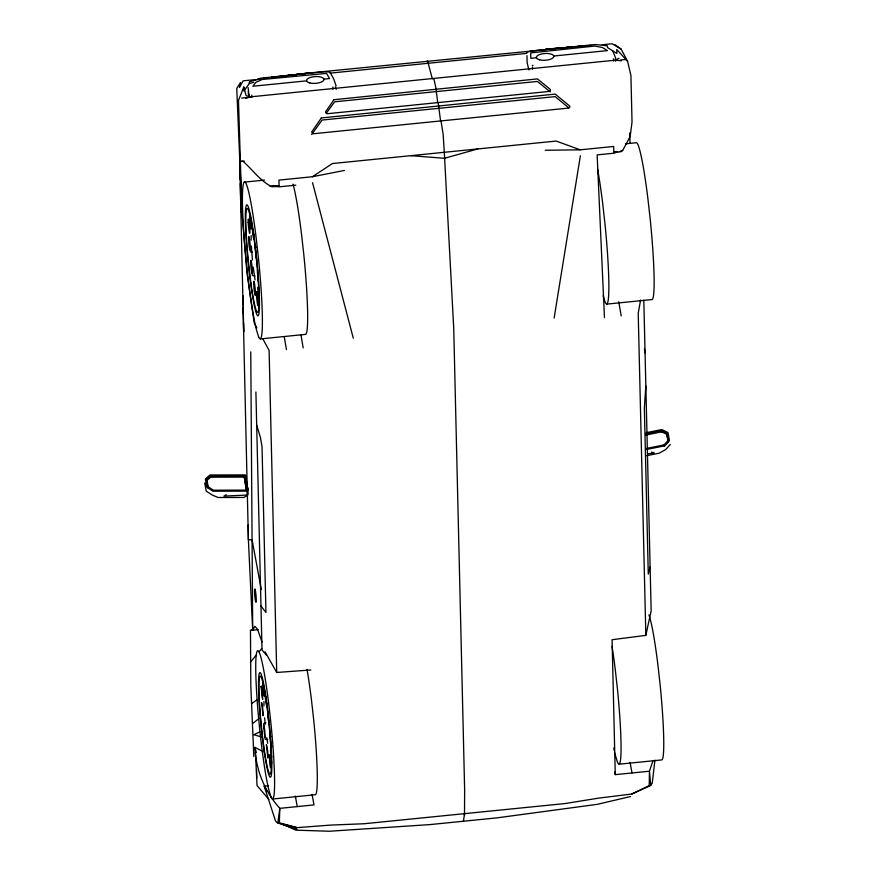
<?xml version="1.0" encoding="UTF-8"?>
<svg xmlns="http://www.w3.org/2000/svg" width="875" height="875" viewBox="0 0 875 875"><rect width="100%" height="100%" fill="white"/><g stroke="black" fill="none" stroke-linecap="round" stroke-linejoin="round"><path stroke-width="1.31" d="M253.827 756.536L250.819 685.913L250.469 630.405L252.864 629.88L254.866 626.325L257.48 629.158L262.008 641.966M464.505 815.533L464.636 789.775L453.72 328.114L444.303 152.305L443.144 134.192L441 120.914M464.516 813.652L463.433 821.231M271.644 746.189L271.491 747.337L270.944 745.741M645.837 386.061L644.35 408.067L648.277 574.077L650.114 566.869M654.927 760.145L652.258 783.081L650.967 784.919M269.62 724.347C268.308 723.45 267.673 714.941 268.166 711.583M615.158 44.822L621.141 49.142L627.616 61.381L630.93 75.589L632.023 122.095L630.175 136.445L622.661 150.489L620.178 151.189M206.839 479.434L206.642 480.659L210.602 477.192L210.798 475.967L244.081 475.891L246.695 490.131L213.412 490.208L208.184 486.773L206.839 479.434L210.798 475.967M208.184 486.773L207.987 487.998L206.861 481.884M246.269 490.066L244.081 475.891M248.095 492.428L247.68 495.031L243.961 497.448L218.17 497.503L212.352 495.119L206.205 491.072L204.717 482.956M554.148 318.019L580.366 155.816M640.587 300.016L638.214 313.316L645.837 635.381L612.084 639.702L615.267 774.638L649.447 771.203L653.023 760.517M645.837 635.381L651.153 610.827L643.814 300.256M621.458 60.78L615.289 60.189L250.688 96.83L246.094 95.681L243.797 87.008L238.47 100.483L242.003 213.259L247.034 273.525L254.177 322.591M250.469 630.405L252.864 629.88M311.642 134.52L322.088 120.05L555.155 96.633L568.717 107.756M326.2 113.4L334.666 101.806L537.414 81.441L550.233 91.919M259.503 78.958L260.925 78.641L249.32 81.823L249.353 83.497L243.895 90.978L243.797 87.008M250.348 662.244L256.462 654.905M259.087 651.755L261.712 648.605M646.822 448.361L664.048 444.927L667.986 440.562L666.641 433.234L661.434 430.686L645.531 433.858M665.875 444.369L668.238 441.744M670.283 444.434L665.645 449.564L659.28 453.184L646.439 455.733M622.694 150.391L620.955 151.736L613.834 152.458L613.692 146.464L580.223 149.822L545.245 150.259M252.941 723.231L259.295 718.386M251.705 703.522L257.217 699.727M244.3 161.109L240.22 161.514L242.878 161.153C252.602 169.695 260.105 180.928 271.972 186.812L279.092 186.091L278.95 180.097L312.419 176.739L332.456 163.538L556.161 141.061L580.223 149.822M226.231 494.736L223.934 496.125L247.68 495.031L246.794 486.959M615.289 60.189L619.062 58.209M631.816 794.008L649.228 785.63L649.447 771.203L650.77 785.477L631.816 794.008L598.358 798.175L564.933 803.567L364.087 823.747L330.564 825.092L297.073 827.641L277.802 822.948L279.825 808.347C264.742 791.634 255.784 769.836 254.92 747.348L263.386 751.734M259.875 731.839L253.783 734.727L261.428 736.947M263.637 723.581L265.858 722.75M617.652 151.998L613.878 153.202L597.133 154.886L604.461 317.636M257.436 79.22L260.925 78.127L324.352 71.75L329.766 72.034L333.627 78.673L336.131 85.936M426.738 61.359L427.623 61.097L432.305 78.805M245.798 98.284L250.688 96.83M477.783 148.936L444.445 158.298L410.834 155.662M526.903 52.227L531.847 50.903L595.273 44.527L599.178 44.877M249.353 83.497L253.783 82.37M630.612 796.523L597.242 804.344L496.902 817.873L429.953 824.6L329.448 831.25L295.87 830.156L282.723 824.173L296.767 829.445L276.883 822.511L275.505 820.947L264.173 786.078L268.133 785.827M613.834 152.458L616.372 151.867M646.242 432.688L661.861 429.57L667.986 432.556L669.473 440.672L664.847 445.802L646.614 449.433M645.783 435.039L661.686 431.867L666.892 434.416M312.419 176.739L344.4 170.439M647.588 453.917L654.161 452.889L651.602 452.047M264.841 78.291L268.844 77.798M271.502 77.47L309.63 72.953L572.742 46.977M264.928 78.302L267.63 77.984M271.698 77.492L277.113 76.847M279.825 76.519L309.63 72.953L271.742 77.372M263.627 78.323L267.684 77.853M241.675 98.077L247.395 97.486M330.017 73.15L526.848 53.364M306.611 80.85L252.886 86.242L255.872 82.338L262.238 79.483L326.55 73.402L329.547 78.542L323.903 79.111M536.452 57.75L530.808 58.319L530.709 52.883L594.803 46.058L602.427 47.512L607.469 50.619L553.744 56.011M244.464 182.12L264.425 180.108M625.516 143.828L636.169 142.756A78.816 6.234 84.3 0 1 647.948 199.095L650.223 219.319A78.816 6.234 84.3 0 1 652.116 299.556L606.878 304.106M295.859 185.15L279.125 186.834L269.675 185.959M260.411 338.92L305.648 334.37A78.816 6.234 84.3 0 0 303.756 254.133L301.481 233.909A78.816 6.234 84.3 0 0 293.016 184.144M310.811 669.977L276.719 672.47L265.059 651.831M272.716 799.006L315.394 794.719A74.353 5.873 84.3 0 0 313.611 719.02L311.467 699.934A74.353 5.873 84.3 0 0 307.016 669.495M619.183 764.192L661.861 759.905A74.353 5.873 84.3 0 0 660.067 684.206L657.934 665.12A74.353 5.873 84.3 0 0 648.889 614.873M255.861 79.581L243.119 80.839L239.466 87.489L240.516 82.469L236.753 88.473L242.003 213.259M620.364 60.014L626.084 59.445M240.209 179.528L239.673 159.097L248.391 539.82L252.7 630.186L258.005 629.672M572.195 46.998L545.617 49.23L572.644 47.053M574.853 46.769L581.492 46.211M584.15 45.992L590.789 45.434M575.345 46.845L582.094 46.298M586.152 45.97L590.198 45.642L586.184 45.938M575.433 46.769L580.803 46.353M210.602 477.192L243.884 477.116M248.303 491.127L212.975 491.203L206.828 487.167L205.341 479.052L210 474.983L245.328 474.895L247.155 484.881M272.311 185.938L279.092 186.091M532.361 65.33L532.973 65.384M250.316 251.825L252.284 252.142M252.328 275.527L254.986 275.953M265.092 739.2L267.608 739.605M432.994 78.509L433.88 78.75L435.827 87.478L437.708 102.419M297.073 827.641L279.344 822.795L279.825 808.347L313.994 804.912L312.058 794.369M621.141 49.142L612.183 43.75L600.086 44.997L607.414 45.839L607.458 47.512L616.864 53.495L616.766 49.525L627.616 61.381M266.394 655.08L262.008 649.928L255.905 391.978M268.887 799.466L257.042 785.564L255.456 752.522L256.298 752.445L254.92 747.348M260.969 605.97L265.945 612.5L262.019 446.491L260.378 437.27L256.692 425.173M612.697 50.947L615.573 57.816L615.65 61.217M254.286 323.17L256.856 327.906M262.664 338.559L269.106 350.405L276.719 672.47M264.173 786.078L266.558 790.978M262.938 682.456C261.767 687.98 266.087 710.183 263.145 683.342M335.377 86.909L336.208 89.338M603.159 295.805L605.03 301.908A78.816 6.234 84.3 0 0 604.975 223.869L602.711 203.634A78.816 6.234 84.3 0 0 597.559 168.962M265.617 692.53C263.966 688.756 266.7 711.648 266.798 703.062M248.15 87.587L249.091 96.862M271.655 763.394L270.517 750.247L271.72 757.159M312.561 182.733L353.292 338.209M528.894 69.978L527.122 62.639L526.991 55.628M661.434 430.686L661.686 431.867M664.048 444.927L664.3 446.108M247.472 486.992L248.095 490.087M261.297 589.564L252.066 539.744L248.391 539.82L248.205 524.967M666.641 433.234L667.986 440.562M630.077 762.409L632.013 772.953M614.786 772.002L615.267 774.638M247.614 487.375L248.073 489.88M295.323 796.053L297.259 806.597M618.778 301.733L621.206 315.952M300.989 334.983L303.188 347.911M284.244 336.667L286.453 349.595M270.845 736.859L270.069 733.95L270.714 744.428M255.052 279.891L253.236 267.203M266.787 737.734L267.663 743.312M438.167 102.583L440.573 120.936M644.459 348.841L645.05 352.877M266.273 696.533L266.47 698.272M252.448 259.984L251.355 246.05M264.6 717.741L265.212 724.533M629.716 132.923L630.055 143.445M240.308 183.619L241.052 212.22M613.594 58.778L613.648 61.042M532.47 66.927L532.525 69.191M332.883 86.986L332.938 89.25M251.759 95.134L251.814 97.398M249.342 94.62L249.397 96.884M248.325 91.142L248.412 94.544M256.594 770.088L256.736 778.225M243.545 322.602L243.666 331.723L243.184 307.125L243.228 312.988M242.922 295.608L243.02 304.97M250.764 351.87L252.7 630.186M263.944 701.553L263.955 705.884M251.114 235.616L251.114 240.209M614.797 752.981A74.353 5.873 84.3 0 0 615.311 755.147L617.444 762.114A74.353 5.873 84.3 0 0 617.389 688.494L615.245 669.408A74.353 5.873 84.3 0 0 612.041 646.395M614.272 750.586A74.353 5.873 84.3 0 1 613.736 747.983M253.958 233.986A7.153 0.569 84.3 0 1 253.356 237.453A7.153 0.569 84.3 0 1 252.394 225.477M256.725 260.061A7.153 0.569 84.3 0 1 255.62 252.777A7.153 0.569 84.3 0 1 255.445 246.345M255.588 246.258A7.153 0.569 84.3 0 1 255.981 247.494M258.53 282.45A7.153 0.569 84.3 0 1 257.534 273.973A7.153 0.569 84.3 0 1 257.764 270.058M259.459 301.47A7.153 0.569 84.3 0 1 258.18 294.153A7.153 0.569 84.3 0 1 258.07 287.241A7.153 0.569 84.3 0 1 259.361 294.558M261.144 686.787L262.642 699.42L261.33 685.989L261.144 686.787M263.528 725.32L264.983 738.084L264.775 730.177L263.736 724.697L263.528 725.32M268.975 754.808L270.539 767.67L270.244 760.156L268.975 754.808M261.559 702.691L263.08 715.728L262.653 706.803L261.559 702.691M266.405 744.8L267.881 757.958L267.717 751.089L266.405 744.8M321.355 117.95L311.675 131.994L313.119 133.766L568.892 108.062L569.887 107.002L569.734 106.061L555.198 94.106L321.355 117.95M333.933 99.706L325.467 111.978L326.911 113.761L549.423 91.405L550.419 90.344L550.277 89.392L537.458 78.903L333.933 99.706M258.562 336.722L256.298 329.328A78.816 6.234 84.3 0 1 242.408 199.434A78.816 6.234 84.3 0 1 256.244 238.448L258.508 258.683A78.816 6.234 84.3 0 1 258.562 336.722M270.977 796.928L268.844 789.961A74.353 5.873 84.3 0 1 255.73 667.417A74.353 5.873 84.3 0 1 268.789 704.222L270.922 723.308A74.353 5.873 84.3 0 1 270.977 796.928M539.667 59.839A8.717 3.391 -3.8 0 0 553.7 56.897A8.717 3.391 -3.8 0 0 541.92 53.9A8.717 3.391 -3.8 0 0 539.667 59.839M254.527 591.03A6.748 0.645 85 0 0 255.817 602.208A6.748 0.645 85 0 0 255.85 593.764A6.748 0.645 85 0 0 254.527 591.03M245.405 222.228A55.727 4.408 84.3 0 0 256.769 314.398A55.727 4.408 84.3 0 0 255.128 244.912A55.727 4.408 84.3 0 0 245.405 222.228M246.094 231.448A52.172 4.123 84.3 0 0 257.316 312.298A52.172 4.123 84.3 0 0 253.892 237.814A52.172 4.123 84.3 0 0 246.094 231.448M248.172 222.502A7.153 0.569 84.3 0 0 249.725 233.352A7.153 0.569 84.3 0 0 249.2 222.862A7.153 0.569 84.3 0 0 248.172 222.502M249.594 217.602A7.153 0.569 84.3 0 0 251.114 228.998A7.153 0.569 84.3 0 0 250.742 219.242A7.153 0.569 84.3 0 0 249.594 217.602M253.662 283.38A7.153 0.569 84.3 0 0 255.117 295.214A7.153 0.569 84.3 0 0 254.909 286.289A7.153 0.569 84.3 0 0 253.662 283.38M256.43 294.295A7.153 0.569 84.3 0 0 257.95 305.703A7.153 0.569 84.3 0 0 257.578 295.947A7.153 0.569 84.3 0 0 256.43 294.295M248.544 238.908A7.153 0.569 84.3 0 0 250.031 250.534A7.153 0.569 84.3 0 0 249.747 241.183A7.153 0.569 84.3 0 0 248.544 238.908M250.688 263.2A7.153 0.569 84.3 0 0 252.219 274.334A7.153 0.569 84.3 0 0 251.759 264.195A7.153 0.569 84.3 0 0 250.688 263.2M309.827 82.939A8.717 3.391 -3.8 0 0 323.859 79.997A8.717 3.391 -3.8 0 0 312.08 77A8.717 3.391 -3.8 0 0 309.827 82.939M258.562 688.92A52.577 4.156 84.3 0 0 269.281 775.873A52.577 4.156 84.3 0 0 267.728 710.325A52.577 4.156 84.3 0 0 258.562 688.92M259.219 697.616A49.219 3.894 84.3 0 0 269.795 773.894A49.219 3.894 84.3 0 0 266.569 703.62A49.219 3.894 84.3 0 0 259.219 697.616"/></g></svg>
